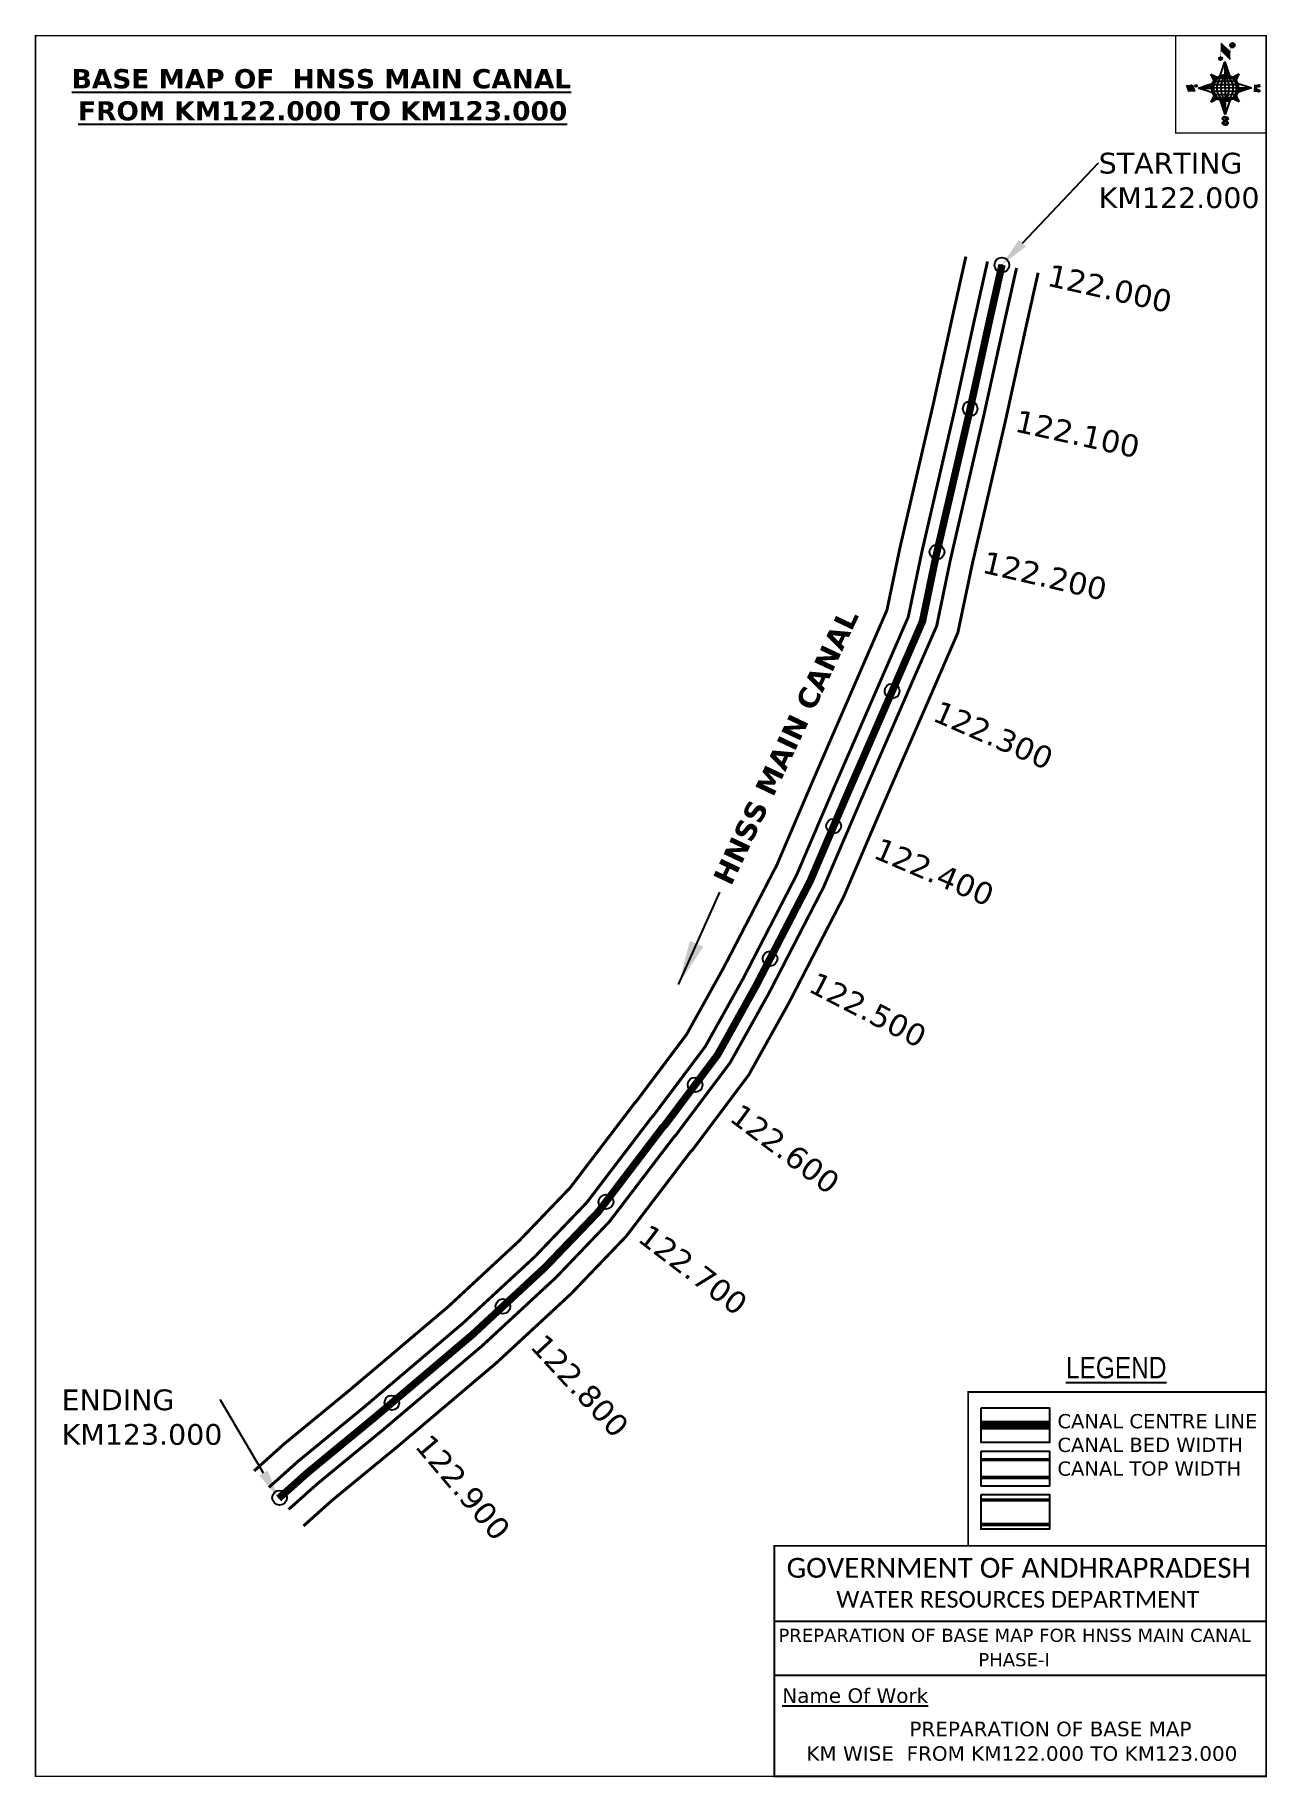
# Model space of a CAD drawing. Header units: inches. Extents: x 764871 to 765703, y 1700996 to 1702172.
import ezdxf
from ezdxf import colors
from ezdxf.entities.mleader import LeaderData, LeaderLine
from ezdxf.enums import TextEntityAlignment as Align
from ezdxf.math import Vec2, Vec3

# ---------------------------------------------------------------- set-up
doc = ezdxf.new("R2010")
doc.units = ezdxf.units.IN
doc.header["$MEASUREMENT"] = 0
doc.header["$PDMODE"] = 32
doc.header["$PDSIZE"] = 10
doc.linetypes.add('HIDDEN2', pattern=[0.1875, 0.125, -0.0625])
for name, color, linetype in [('AQUADUCT', 1, 'Continuous'), ('bord', 1, 'Continuous'), ('CANAL1', 1, 'Continuous'), ('CSMark', 72, 'Continuous'), ('DCBMS', 232, 'Continuous'), ('PAGE', 7, 'Continuous'), ('TEXT', 7, 'Continuous')]:
    doc.layers.add(name, color=color, linetype=linetype)
doc.styles.add('ARIALN', font='ARIALN_1.TTF')
doc.styles.get("Standard").update_dxf_attribs({"font": 'verdana_0.ttf'})
doc.dimstyles.get("Standard").update_dxf_attribs({"dimtxt": 0.18, "dimasz": 0.18, "dimexe": 0.18, "dimexo": 0.0625, "dimgap": 0.09, "dimtad": 0, "dimtih": 1, "dimtoh": 1, "dimdec": 4, "dimzin": 0, "dimdsep": 46, "dimtxsty": 'Standard', "dimcen": 0.09, "dimadec": 0, "dimazin": 0, "dimtfac": 1, "dimtdec": 4, "dimtofl": 0, "dimtmove": 0, "dimatfit": 3, "dimfxl": 0, "dimtolj": 1, "dimtzin": 0, "dimarcsym": 0})
pattern_1 = [(267.297113149, (-8720374.938, 50637915.138), (10.5367255337, -0.497431438), [])]
pattern_2 = [(357.297113149, (-8720374.938, 50637915.138), (0.497431438, 10.5367255337), [])]

# ---------------------------------------------------------------- blocks, each defined once
blk = doc.blocks.new('*X16')
at = {"color": 0, "linetype": 'Continuous'}
for p, q in [((6321.6, 240.5), (6322.3, 241.2)), ((6321.6, 240.3), (6322.3, 241)), ((6321.6, 240.1), (6322.3, 240.8)), ((6321.6, 239.9), (6322.4, 240.7)), ((6321.6, 239.8), (6322.4, 240.6)), ((6321.6, 239.6), (6322.5, 240.5)), ((6321.6, 239.4), (6322.5, 240.3)), ((6321.6, 239.2), (6322.6, 240.2)), ((6321.7, 239.1), (6322.6, 240.1)), ((6321.8, 240.8), (6322.4, 241.4)), ((6321.8, 239), (6322.7, 240)), ((6321.8, 239), (6322.8, 239.9)), ((6321.9, 238.9), (6322.9, 239.8)), ((6322, 238.8), (6323, 239.7)), ((6322.1, 241.3), (6322.4, 241.6)), ((6322.1, 238.7), (6323.1, 239.6)), ((6322.2, 238.6), (6323.1, 239.6)), ((6322.3, 238.5), (6323.2, 239.5)), ((6322.4, 238.5), (6323.3, 239.4)), ((6322.5, 238.4), (6323.4, 239.3)), ((6322.7, 238.4), (6323.6, 239.3)), ((6322.8, 238.3), (6323.7, 239.2)), ((6322.9, 238.3), (6323.8, 239.1)), ((6323.1, 238.2), (6323.9, 239.1)), ((6323.2, 238.2), (6324, 239)), ((6323.3, 238.2), (6324.2, 239)), ((6323.5, 238.1), (6324.3, 238.9)), ((6323.7, 238.1), (6324.4, 238.9)), ((6323.8, 238.1), (6324.6, 238.8)), ((6324.1, 238.2), (6324.7, 238.8)), ((6324.3, 238.3), (6324.9, 238.8)), ((6324.6, 238.3), (6325.1, 238.8)), ((6324.8, 238.4), (6325.2, 238.8)), ((6325.1, 238.5), (6325.4, 238.8)), ((6325.4, 238.6), (6325.6, 238.8))]:
    blk.add_line(p, q, dxfattribs=at)
blk = doc.blocks.new('*X15')
at = {"color": 0, "linetype": 'Continuous'}
for p, q in [((6324.4, 240.3), (6324.5, 240.4)), ((6324.6, 240.3), (6324.8, 240.5)), ((6324.7, 240.2), (6325, 240.5)), ((6324.8, 240.2), (6325.2, 240.6)), ((6325, 240.1), (6325.5, 240.6)), ((6325.1, 240.1), (6325.6, 240.6)), ((6325.2, 240), (6325.8, 240.6)), ((6325.3, 240), (6326, 240.6)), ((6325.4, 239.9), (6326.1, 240.6)), ((6325.5, 239.8), (6326.2, 240.5)), ((6325.6, 239.8), (6326.3, 240.5)), ((6325.7, 239.7), (6326.5, 240.4)), ((6325.9, 239.6), (6326.6, 240.3)), ((6326, 239.5), (6326.7, 240.3)), ((6326, 239.4), (6326.8, 240.2)), ((6326.1, 239.3), (6327, 240.2)), ((6326.2, 239.3), (6327.1, 240.1)), ((6326.3, 239.2), (6327.1, 240)), ((6326.4, 239.1), (6327.2, 239.9)), ((6326.5, 239), (6327.3, 239.8)), ((6326.5, 238.9), (6327.4, 239.7)), ((6326.6, 238.8), (6327.5, 239.6)), ((6326.7, 238.7), (6327.5, 239.5)), ((6326.8, 238.6), (6327.6, 239.4)), ((6326.8, 238.5), (6327.7, 239.3)), ((6326.8, 236.5), (6327.4, 237)), ((6326.9, 238.3), (6327.8, 239.2)), ((6326.9, 238.2), (6327.9, 239.1)), ((6326.9, 236.8), (6327.6, 237.4)), ((6327, 238.1), (6327.8, 239)), ((6327, 237.9), (6327.8, 238.8)), ((6327, 237.8), (6327.8, 238.6)), ((6327, 237.6), (6327.8, 238.4)), ((6327, 237.4), (6327.8, 238.2)), ((6327, 237.3), (6327.8, 238)), ((6327, 237.1), (6327.8, 237.9))]:
    blk.add_line(p, q, dxfattribs=at)
blk = doc.blocks.new('H')
at = {"layer": 'bord', "extrusion": (0.000427885, 0.004792, 0.999988)}
h = blk.add_hatch(dxfattribs=at)
h.set_pattern_fill('LINE', color=8, scale=84.387686, angle=-2.7029, style=0)
h.set_pattern_definition(pattern_2)
h.paths.add_polyline_path([(-492, 786, -0.090992), (-448, 775), (-486, 912)])
h = blk.add_hatch(dxfattribs=at)
h.set_pattern_fill('LINE', color=8, scale=84.387686, angle=-92.7029, style=0)
h.set_pattern_definition(pattern_1)
h.paths.add_polyline_path([(-625, 665, -0.090992), (-615, 710), (-751, 671)])
h = blk.add_hatch(dxfattribs=at)
h.set_pattern_fill('LINE', color=8, scale=84.387686, angle=-2.7029, style=0)
h.set_pattern_definition(pattern_2)
h.paths.add_polyline_path([(-504, 533, -0.090992), (-549, 543), (-510, 406)])
h = blk.add_hatch(dxfattribs=at)
h.set_pattern_fill('LINE', color=8, scale=84.387686, angle=-92.7029, style=0)
h.set_pattern_definition(pattern_1)
h.paths.add_polyline_path([(-246, 647), (-372, 653, -0.090992), (-382, 609)])
for p, q in [((-519, 1020, -1217), (-435, 927, -1216)), ((-516, 1087, -1217), (-432, 994, -1217)), ((-538, 774, -1216), (-487, 906, -1216)), ((-487, 906, -1216), (-493, 780, -1216)), ((-487, 906, -1216), (-448, 769, -1216)), ((-865, 701, -1215), (-847, 638, -1215)), ((-847, 700, -1215), (-829, 637, -1215)), ((-829, 699, -1215), (-811, 636, -1215)), ((-829, 699, -1215), (-811, 698, -1215)), ((-811, 698, -1215), (-794, 635, -1215)), ((-752, 665, -1215), (-615, 704, -1215)), ((-627, 794, -1216), (-567, 760, -1216)), ((-627, 794, -1216), (-584, 747, -1215)), ((-599, 731, -1215), (-627, 794, -1216)), ((-421, 753, -1216), (-359, 781, -1216)), ((-359, 781, -1216), (-405, 739, -1216)), ((-359, 781, -1216), (-392, 721, -1215)), ((-379, 693, -1215), (-246, 641, -1215)), ((-213, 669, -1215), (-217, 601, -1215)), ((-752, 665, -1215), (-625, 659, -1215)), ((-619, 614, -1215), (-752, 665, -1215)), ((-639, 526, -1214), (-606, 585, -1215)), ((-639, 526, -1214), (-593, 568, -1215)), ((-577, 553, -1215), (-639, 526, -1214)), ((-511, 400, -1214), (-549, 537, -1214)), ((-460, 533, -1215), (-511, 400, -1214)), ((-505, 527, -1214), (-511, 400, -1214)), ((-371, 513, -1214), (-431, 546, -1215)), ((-371, 513, -1214), (-414, 560, -1215)), ((-399, 576, -1215), (-371, 513, -1214)), ((-246, 641, -1215), (-383, 603, -1215)), ((-373, 647, -1215), (-246, 641, -1215)), ((-197, 600, -1215), (-194, 668, -1215))]:
    blk.add_line(p, q, dxfattribs=at)
at = {"layer": 'bord', "color": 8, "linetype": 'ByBlock', "extrusion": (0.000427885, 0.004792, 0.999988)}
for p, q in [((-375, 679, -1215), (-620, 691, -1215)), ((-386, 711, -1215), (-605, 722, -1215)), ((-411, 744, -1216), (-578, 752, -1216)), ((-493, 780, -1216), (-505, 527, -1214)), ((-373, 647, -1215), (-625, 659, -1215)), ((-378, 616, -1215), (-623, 628, -1215)), ((-392, 585, -1215), (-611, 595, -1215)), ((-420, 555, -1215), (-587, 562, -1215))]:
    blk.add_line(p, q, dxfattribs=at)
at = {"layer": 'bord', "extrusion": (0.000427885, 0.004792, 0.999988), "elevation": -1212}
for points, const_width in [([(-522, 960), (-516, 1093)], 1.61), ([(-434, 933), (-428, 1066)], 1.61), ([(-870, 707), (-846, 706)], 0.642), ([(-829, 643), (-821, 678)], 0.642), ([(-793, 641), (-782, 694)], 0.642), ([(-223, 676), (-174, 673)], 0.706), ([(-829, 643), (-855, 644)], 0.642), ([(-811, 642), (-784, 641)], 0.642), ([(-177, 605), (-226, 607)], 0.706), ([(-195, 645), (-185, 644)], 0.706)]:
    blk.add_lwpolyline(points, dxfattribs=dict(at, const_width=const_width))
for points, const_width in [([(-414, 1073, 1), (-398, 1058, 1)], 22.3), ([(-530, 950, 1), (-520, 939, 1)], 14.8), ([(-776, 697, 1), (-769, 690, 1)], 8.9), ([(-180, 618, 1), (-173, 611, 1)], 9.79), ([(-178, 667, 1), (-171, 660, 1)], 9.79), ([(-490, 362, 1), (-498, 369, 1)], 11.1), ([(-525, 322, 1), (-533, 329, 1)], 11.1)]:
    blk.add_lwpolyline(points, format="xyb", close=True, dxfattribs=dict(at, const_width=const_width))
for points in [[(-537, 317), (-531, 310), (-520, 307), (-505, 307), (-494, 310), (-486, 318), (-487, 326), (-491, 333), (-494, 336), (-503, 341), (-522, 347), (-530, 352), (-534, 355), (-537, 363), (-537, 373), (-530, 381), (-520, 384), (-504, 384), (-493, 380), (-487, 373)], [(-522, 348), (-526, 354), (-528, 361), (-528, 371), (-526, 375), (-521, 381), (-515, 384)], [(-505, 307), (-499, 312), (-497, 319), (-497, 327), (-501, 335), (-509, 343)]]:
    blk.add_lwpolyline(points, dxfattribs=at)
at = {"layer": 'bord', "extrusion": (0.000427885, 0.004792, 0.999988)}
for centre, radius in [((-406, 1065, -1212), 22.3), ((-525, 944, -1212), 14.8), ((-773, 694, -1212), 8.9), ((-498, 659, -1212), 127), ((-177, 615, -1212), 9.79), ((-174, 663, -1212), 9.79), ((-494, 365, -1212), 11.1), ((-529, 325, -1212), 11.1)]:
    blk.add_circle(centre, radius, dxfattribs=at)
at = {"layer": 'bord', "color": 8, "linetype": 'ByBlock', "extrusion": (0.000427885, 0.004792, 0.999988)}
for centre, radius, start, end in [((-482, 658, -1212), 128, 94.9254, 259.6691), ((-437, 656, -1212), 141, 113.2864, 241.308), ((-316, 651, -1212), 222, 142.5892, 212.0053), ((-560, 662, -1212), 141, 293.2864, 61.308), ((-681, 668, -1212), 222, 322.5892, 32.0053), ((-515, 660, -1212), 128, 274.9254, 79.6691)]:
    blk.add_arc(centre, radius, start, end, dxfattribs=at)
at = {"layer": 'bord', "extrusion": (0.000427885, 0.004792, 0.999988)}
for points in [[(-516, 1093, -1212), (-431, 1000, -1212), (-519, 1026, -1212), (-434, 933, -1212)], [(-864, 707, -1212), (-846, 706, -1212), (-846, 644, -1212), (-829, 643, -1212)], [(-829, 705, -1212), (-811, 704, -1212), (-811, 642, -1212), (-793, 641, -1212)], [(-193, 674, -1212), (-197, 606, -1212), (-213, 675, -1212), (-216, 607, -1212)]]:
    blk.add_solid(points, dxfattribs=at)
at = {"layer": 'bord', "extrusion": (0.000427885, 0.004792, 0.999988), "xscale": 7.977342409717546, "yscale": 7.977342408231451, "zscale": 7.977342408476333, "rotation": 138.0840426661453}
for name, p in [('*X15', (38301, -31929, -1212)), ('*X16', (38314, -31951, -1212))]:
    blk.add_blockref(name, p, dxfattribs=at)

msp = doc.modelspace()

# ---------------------------------------------------------------- linework, layer by layer
at = {"color": 3}
for p in [(765523.5, 1702016.5), (765502.1, 1701919.5), (765479.7, 1701822.8), (765449.4, 1701728.8), (765409.9, 1701637.7), (765367, 1701548.2), (765316.4, 1701463), (765256.2, 1701384), (765186.6, 1701313.4), (765111.6, 1701248.3), (765035.8, 1701184.2)]:
    msp.add_point(p, dxfattribs=at)
at = {"layer": 'CANAL1', "color": 200, "const_width": 2}
for points in [[(765499.2, 1702022.2), (765490.8, 1701984.6), (765477.1, 1701922.2), (765454.6, 1701825.2), (765445.9, 1701783.5), (765432, 1701751.5), (765396, 1701668.6), (765371.5, 1701611.3), (765335.5, 1701541.8), (765310.6, 1701497), (765276.8, 1701452), (765275.5, 1701450.6), (765231.9, 1701393.4), (765197.6, 1701357.7), (765149.4, 1701313), (765083.5, 1701257.2), (765038.6, 1701220.3), (765018.6, 1701202.3)], [(765548, 1702011.3), (765539.6, 1701973.8), (765525.9, 1701911.2), (765503.5, 1701814.5), (765493.8, 1701768.3), (765477.9, 1701731.6), (765441.9, 1701648.8), (765416.7, 1701590), (765379.6, 1701518.1), (765352.6, 1701469.7), (765314.8, 1701419.3), (765313.3, 1701417.8), (765269.9, 1701360.8), (765232.7, 1701322), (765182.6, 1701275.6), (765115.5, 1701218.8), (765071.2, 1701182.4), (765051.9, 1701165.1)]]:
    msp.add_lwpolyline(points, dxfattribs=at)
at = {"layer": 'CANAL1', "color": 5, "const_width": 2}
for points in [[(765513.8, 1702018.9), (765505.4, 1701981.4), (765491.7, 1701918.9), (765469.3, 1701822), (765460.3, 1701778.9), (765445.8, 1701745.5), (765409.7, 1701662.6), (765385, 1701604.9), (765348.8, 1701534.7), (765323.2, 1701488.8), (765288.2, 1701442.2), (765286.8, 1701440.7), (765243.3, 1701383.6), (765208.2, 1701347), (765159.3, 1701301.8), (765093.1, 1701245.6), (765048.4, 1701208.9), (765028.6, 1701191.2)], [(765041.9, 1701176.3), (765061.4, 1701193.7), (765105.9, 1701230.3), (765172.6, 1701286.8), (765222.2, 1701332.7), (765258.5, 1701370.6), (765302, 1701427.6), (765303.4, 1701429.1), (765340, 1701477.9), (765366.4, 1701525.2), (765403.1, 1701596.4), (765428.1, 1701654.7), (765464.1, 1701737.6), (765479.5, 1701772.8), (765488.8, 1701817.7), (765511.2, 1701914.5), (765525, 1701977), (765533.4, 1702014.5)]]:
    msp.add_lwpolyline(points, dxfattribs=at)
at = {"layer": 'CANAL1', "color": 1, "linetype": 'HIDDEN2', "ltscale": 100, "const_width": 5}
msp.add_lwpolyline([(765523.6, 1702016.7), (765515.2, 1701979.2), (765501.5, 1701916.7), (765479, 1701819.8), (765469.9, 1701775.9), (765455, 1701741.5), (765418.9, 1701658.7), (765394.1, 1701600.6), (765357.6, 1701530), (765331.6, 1701483.3), (765295.8, 1701435.6), (765294.4, 1701434.2), (765250.9, 1701377.1), (765215.2, 1701339.9), (765166, 1701294.3), (765099.5, 1701238), (765054.9, 1701201.3), (765035.2, 1701183.7)], dxfattribs=at)
at = {"layer": 'CANAL1', "color": 1, "linetype": 'HIDDEN2', "ltscale": 100, "const_width": 6, "elevation": -0.4}
msp.add_lwpolyline([(765555.6, 1701233.2), (765509.6, 1701233.2)], dxfattribs=at)
at = {"layer": 'CANAL1', "color": 5, "const_width": 2.4, "elevation": -0.4}
for points in [[(765555.6, 1701209.9), (765509.6, 1701209.9)], [(765555.6, 1701197.9), (765509.6, 1701197.9)]]:
    msp.add_lwpolyline(points, dxfattribs=at)
at = {"layer": 'CANAL1', "color": 200, "const_width": 2.4, "elevation": -0.4}
for points in [[(765555.6, 1701182.7), (765509.6, 1701182.7)], [(765555.6, 1701166.2), (765509.6, 1701166.2)]]:
    msp.add_lwpolyline(points, dxfattribs=at)
at = {"layer": 'PAGE', "const_width": 1}
msp.add_lwpolyline([(764871, 1702171.4), (764871, 1700996.1), (765702, 1700996.1), (765702, 1702171.4), (764871, 1702171.4)], dxfattribs=at)
at = {"layer": 'PAGE'}
for points, const_width in [([(765702, 1702171.4), (765640.9, 1702171.4), (765640.9, 1702105.7), (765702, 1702105.7)], 1), ([(765702, 1701151.8), (765500.8, 1701151.8), (765500.8, 1701255.6), (765702, 1701255.6)], 1.2), ([(765369.9, 1701151.8), (765702, 1701151.8), (765702, 1700996.1), (765369.9, 1700996.1)], 1.2)]:
    msp.add_lwpolyline(points, close=True, dxfattribs=dict(at, const_width=const_width))
at = {"layer": 'PAGE', "elevation": -0.4}
for points in [[(765509.6, 1701244.9), (765555.6, 1701244.9), (765555.6, 1701221.4), (765509.6, 1701221.4)], [(765509.6, 1701215.7), (765555.6, 1701215.7), (765555.6, 1701192.1), (765509.6, 1701192.1)], [(765509.6, 1701186.4), (765555.6, 1701186.4), (765555.6, 1701162.9), (765509.6, 1701162.9)]]:
    msp.add_lwpolyline(points, close=True, dxfattribs=at)
at = {"layer": 'PAGE'}
for points in [[(765369.9, 1701100.8), (765702, 1701100.8)], [(765369.9, 1701064.4), (765702, 1701064.4)]]:
    msp.add_lwpolyline(points, dxfattribs=at)

# ---------------------------------------------------------------- block references
at = {"layer": 'AQUADUCT', "color": 1, "xscale": 0.0703495379661093, "yscale": 0.07034953800030053, "zscale": 0.07034953795990817, "rotation": 3.078330607406165}
msp.add_blockref('H', (765711.7, 1702092, 85.4), dxfattribs=at)

# ---------------------------------------------------------------- texts
at = {"layer": 'CANAL1', "insert": (765327.6, 1701601.8), "char_height": 14, "width": 205.129, "attachment_point": 1, "rotation": 64.7223}
msp.add_mtext('\\pi0.96322;{\\fVerdana|b1|i0|c0|p34;HNSS MAIN CANAL}', dxfattribs=at)
at = {"layer": 'CSMark', "color": 1}
for s, rotation, p in [('122.000', 347.3786, (765554.9, 1702010)), ('122.100', 347.6016, (765533.1, 1701911.6)), ('122.200', 346.9718, (765511.1, 1701816.3)), ('122.300', 336.4856, (765478.8, 1701716.1)), ('122.400', 336.8431, (765438.7, 1701623.5)), ('122.500', 332.6715, (765395.3, 1701533.2)), ('122.600', 323.1434, (765343.1, 1701445.3)), ('122.700', 322.6753, (765281.2, 1701364)), ('122.800', 312.8026, (765209.7, 1701291.1)), ('122.900', 310.263, (765132.2, 1701223.7))]:
    msp.add_text(s, height=15, rotation=rotation, dxfattribs=at).set_placement(p, align=Align.MIDDLE_LEFT)
at = {"layer": 'PAGE', "extrusion": (0.000201441, 0.004807, 0.999988), "style": 'ARIALN'}
msp.add_text('%%ULEGEND', height=14.4, rotation=359.9999, dxfattribs=at).set_placement((765600.7, 1701251.7, 8331.9), align=Align.MIDDLE)
at = {"layer": 'PAGE', "extrusion": (0.000201441, 0.004807, 0.999988)}
for s, height, p in [('PREPARATION OF BASE MAP FOR HNSS MAIN CANAL', 8.878, (765372.6, 1701066.5, 8331)), ('%%UName Of Work', 9.822, (765375.2, 1701025.3, 8329.7))]:
    msp.add_text(s, height=height, rotation=359.9999, dxfattribs=at).set_placement(p)
for s, height, p in [('PHASE-I', 8.88, (765531.7, 1701054.5, 8331)), ('PREPARATION OF BASE MAP', 9.822, (765556.3, 1701007.7, 8329.7)), ('KM WISE  FROM KM122.000 TO KM123.000', 9.822, (765537, 1700991.1, 8329.7))]:
    msp.add_text(s, height=height, rotation=359.9999, dxfattribs=at).set_placement(p, align=Align.MIDDLE_CENTER)
at = {"layer": 'PAGE', "extrusion": (0.000201441, 0.004807, 0.999988), "attachment_point": 1, "text_direction": (1, -1e-06, -0.000201)}
for s, insert, char_height, width in [('CANAL CENTRE LINE CANAL BED WIDTH {\\H2.3741x; }CANAL TOP WIDTH{\\H1.9188x; }', (765561, 1701240.7, -0.4), 9.6, 168.926), ('\\pi3.5885;{\\fCalibri|b0|i0|c0|p34;\\H1.3333x;GOVERNMENT OF ANDHRAPRADESH\\P\\pi37.073;\\H0.83998x;WATER RESOURCES DEPARTMENT}', (765374.6, 1701143.6, -1.3), 10.059, 321.276)]:
    msp.add_mtext(s, dxfattribs=dict(at, insert=insert, char_height=char_height, width=width))
at = {"layer": 'TEXT', "color": 1, "insert": (764873.7, 1702148.8), "char_height": 13, "width": 379.826, "attachment_point": 1}
msp.add_mtext('\\pi21.755;{\\fVerdana|b1|i0|c0|p34;\\LBASE MAP OF  HNSS MAIN CANAL \\P\\pi26.025;FROM KM122.000 TO KM123.000}', dxfattribs=at)

# ---------------------------------------------------------------- leaders
at = {"layer": 'CANAL1'}
msp.add_leader([(765305.1, 1701530.8), (765333.1, 1701593.1)], dimstyle='Standard', override={"dimasz": 30, "dimgap": 0.09, "dimtad": 0}, dxfattribs=at)
at = {"layer": 'DCBMS', "color": 5}
ml = msp.add_multileader_mtext('Standard', dxfattribs=at)
ml.set_content('STARTING\\PKM122.000', color=5)
ml.set_leader_properties()
ml.build(insert=Vec2(0, 0))
ml.multileader.update_dxf_attribs({"dogleg_length": 0.36, "arrow_head_size": 20})
ctx = ml.context
ctx.base_point, ctx.char_height, ctx.arrow_head_size, ctx.landing_gap_size, ctx.plane_origin = Vec3(765588.9, 1702085.2), 14, 20, 0.09, Vec3(765735.9, 1702149.5)
notes = []
notes.append((ctx, [(1, (1, 1, 0), (765588.5, 1702085.2), (1, 0), 0.36, [(0, [(765523.6, 1702016.7)], 0, [])])]))
ctx.mtext.insert, ctx.mtext.flow_direction = Vec3(765588.9, 1702092.3), 5
for ctx, leaders in notes:
    for number, flags, end, landing, length, lines in leaders:
        leader = LeaderData()
        leader.index, (leader.has_last_leader_line, leader.has_dogleg_vector, leader.attachment_direction) = number, flags
        leader.last_leader_point, leader.dogleg_vector, leader.dogleg_length = Vec3(end), Vec3(landing), length
        for number, points, colour, breaks in lines:
            line = LeaderLine()
            line.index, line.vertices, line.color, line.breaks = number, Vec3.list(points), colors.encode_raw_color(colour), breaks
            leader.lines.append(line)
        ctx.leaders.append(leader)

# ---------------------------------------------------------------- next in the draw order: leaders
ml = msp.add_multileader_mtext('Standard', dxfattribs=at)
ml.set_content('ENDING \\PKM123.000', color=5)
ml.set_leader_properties()
ml.build(insert=Vec2(0, 0))
ml.multileader.update_dxf_attribs({"dogleg_length": 0.36, "arrow_head_size": 20})
ctx = ml.context
ctx.base_point, ctx.char_height, ctx.arrow_head_size, ctx.landing_gap_size, ctx.plane_origin = Vec3(764888.5, 1701250.1), 14, 20, 0.09, Vec3(765031.8, 1701171.8)
notes = []
notes.append((ctx, [(0, (1, 1, 0), (764995.8, 1701250.1), (-1, 0), 0.36, [(0, [(765035.2, 1701183.7)], 0, [])])]))
ctx.mtext.insert, ctx.mtext.width, ctx.mtext.flow_direction = Vec3(764888.6, 1701257.3), 108.896, 5
ctx.mtext.has_bg_fill, ctx.mtext.bg_color, ctx.mtext.bg_scale_factor, ctx.mtext.bg_transparency, ctx.mtext.use_window_bg_color = 1, -1027028792, 1.5, 0, 1
for ctx, leaders in notes:
    for number, flags, end, landing, length, lines in leaders:
        leader = LeaderData()
        leader.index, (leader.has_last_leader_line, leader.has_dogleg_vector, leader.attachment_direction) = number, flags
        leader.last_leader_point, leader.dogleg_vector, leader.dogleg_length = Vec3(end), Vec3(landing), length
        for number, points, colour, breaks in lines:
            line = LeaderLine()
            line.index, line.vertices, line.color, line.breaks = number, Vec3.list(points), colors.encode_raw_color(colour), breaks
            leader.lines.append(line)
        ctx.leaders.append(leader)

doc.saveas('drawing.dxf')
